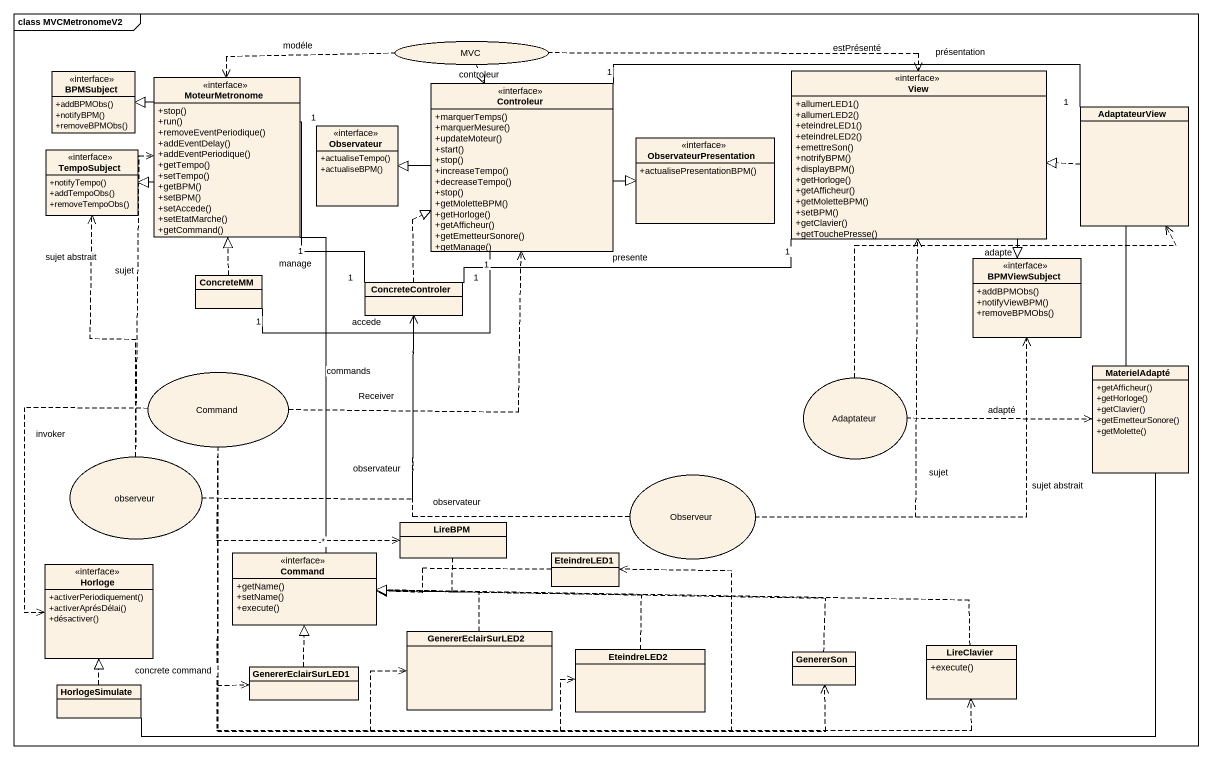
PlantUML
@startuml
mainframe class MVCMetronomeV2
allowmixing
hide circle
hide empty members
skinparam classAttributeIconSize 0
usecase MVC
interface BPMSubject {
  +addBPMObs()
  +notifyBPM()
  +removeBPMObs()
}
interface MoteurMetronome {
  +stop()
  +run()
  +removeEventPeriodique()
  +addEventDelay()
  +addEventPeriodique()
  +getTempo()
  +setTempo()
  +getBPM()
  +setBPM()
  +setAccede()
  +setEtatMarche()
  +getCommand()
}
interface Controleur {
  +marquerTemps()
  +marquerMesure()
  +updateMoteur()
  +start()
  +stop()
  +increaseTempo()
  +decreaseTempo()
  +stop()
  +getMoletteBPM()
  +getHorloge()
  +getAfficheur()
  +getEmetteurSonore()
  +getManage()
}
interface View {
  +allumerLED1()
  +allumerLED2()
  +eteindreLED1()
  +eteindreLED2()
  +emettreSon()
  +notrifyBPM()
  +displayBPM()
  +getHorloge()
  +getAfficheur()
  +getMoletteBPM()
  +setBPM()
  +getClavier()
  +getTouchePresse()
}
interface Observateur {
  +actualiseTempo()
  +actualiseBPM()
}
class AdaptateurView
interface TempoSubject {
  +notifyTempo()
  +addTempoObs()
  +removeTempoObs()
}
interface ObservateurPresentation {
  +actualisePresentationBPM()
}
class ConcreteMM
class ConcreteControler
interface BPMViewSubject {
  +addBPMObs()
  +notifyViewBPM()
  +removeBPMObs()
}
class MaterielAdapté {
  +getAfficheur()
  +getHorloge()
  +getClavier()
  +getEmetteurSonore()
  +getMolette()
}
usecase Command
usecase Adaptateur
usecase observeur
usecase Observeur
interface "Command" as Command_2 {
  +getName()
  +setName()
  +execute()
}
class LireBPM
class EteindreLED1
interface Horloge {
  +activerPeriodiquement()
  +activerAprésDélai()
  +désactiver()
}
class GenererEclairSurLED2
class GenererEclairSurLED1
class EteindreLED2
class GenererSon
class LireClavier {
  +execute()
}
class HorlogeSimulate
MVC .left.> MoteurMetronome : modéle
MVC ..> Controleur : controleur
MVC .right.> View : présentation
MoteurMetronome -left-|> BPMSubject
MoteurMetronome -left-|> TempoSubject
MoteurMetronome "1" -- "-*" Command_2 : commands
Controleur -left-|> Observateur
Controleur -right-|> ObservateurPresentation
View --|> BPMViewSubject
AdaptateurView "1" -left- "1" Controleur : estPrésenté
AdaptateurView .left.|> View
AdaptateurView -- MaterielAdapté
ConcreteMM .up.|> MoteurMetronome
ConcreteMM "1" -right- "1" Controleur : accede
ConcreteControler "1" -up- "1" MoteurMetronome : manage
ConcreteControler .up.|> Controleur
ConcreteControler "1" -right- "1" View : presente
Command .up.> Controleur : Receiver
Command .right.> LireBPM
Command .right.> EteindreLED1
Command ..> Horloge : invoker
Command ..> GenererEclairSurLED2
Command ..> GenererEclairSurLED1 : concrete command
Command ..> EteindreLED2
Command .right.> GenererSon
Command .right.> LireClavier
Adaptateur .up.> AdaptateurView : adapte
Adaptateur .right.> MaterielAdapté : adapté
observeur .up.> MoteurMetronome : sujet
observeur .up.> TempoSubject : sujet abstrait
observeur .up.> ConcreteControler : observateur
Observeur .up.> View : sujet
Observeur .up.> ConcreteControler : observateur
Observeur .up.> BPMViewSubject : sujet abstrait
LireBPM .left.|> Command_2
EteindreLED1 .left.|> Command_2
GenererEclairSurLED2 .left.|> Command_2
GenererEclairSurLED1 .up.|> Command_2
EteindreLED2 .left.|> Command_2
GenererSon .left.|> Command_2
LireClavier .left.|> Command_2
HorlogeSimulate -right- MaterielAdapté
HorlogeSimulate .up.|> Horloge
@enduml
